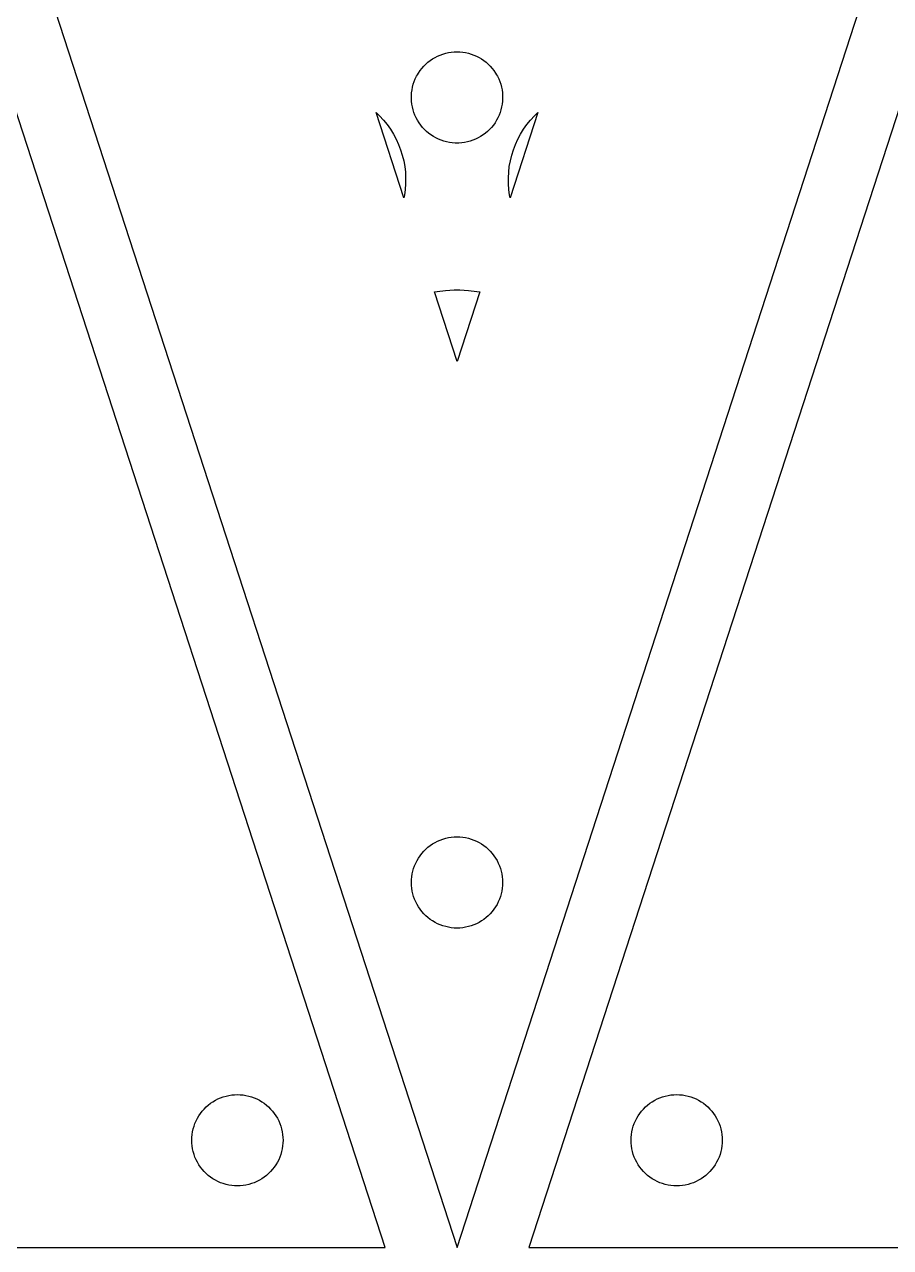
# Model space of a CAD drawing. Header units: metres. Extents: x 20 to 1108, y 20 to 485.
# Drawn here: x 154.2 to 192.2, y 20 to 73.6 of the extents above; entities that cross this region are included whole.
import ezdxf

# ---------------------------------------------------------------- set-up
doc = ezdxf.new("R2010")
doc.units = ezdxf.units.M

msp = doc.modelspace()

# ---------------------------------------------------------------- linework, layer by layer
for p, q in [((170, 20), (95, 250.826)), ((98.1544, 250.826), (173.154, 20.0001)), ((173.154, 20.0001), (248.154, 250.826)), ((251.309, 250.826), (176.309, 20)), ((172.657, 72.3419), (172.778, 72.3693)), ((172.778, 72.3693), (172.904, 72.3898)), ((172.904, 72.3898), (173.029, 72.4005)), ((173.029, 72.4005), (173.154, 72.4054)), ((173.154, 72.4054), (173.279, 72.4005)), ((173.279, 72.4005), (173.404, 72.3898)), ((173.404, 72.3898), (173.53, 72.3693)), ((173.53, 72.3693), (173.651, 72.3419)), ((171.696, 71.7745), (171.785, 71.8634)), ((171.785, 71.8634), (171.879, 71.9454)), ((171.879, 71.9454), (171.979, 72.0236)), ((171.979, 72.0236), (172.083, 72.0939)), ((172.083, 72.0939), (172.191, 72.1573)), ((172.191, 72.1573), (172.302, 72.214)), ((172.302, 72.214), (172.417, 72.2648)), ((172.417, 72.2648), (172.537, 72.3077)), ((172.537, 72.3077), (172.657, 72.3419)), ((173.651, 72.3419), (173.772, 72.3077)), ((173.772, 72.3077), (173.892, 72.2648)), ((173.892, 72.2648), (174.007, 72.214)), ((174.007, 72.214), (174.118, 72.1573)), ((174.118, 72.1573), (174.226, 72.0939)), ((174.226, 72.0939), (174.331, 72.0226)), ((174.331, 72.0226), (174.43, 71.9454)), ((174.43, 71.9454), (174.525, 71.8624)), ((174.525, 71.8624), (174.613, 71.7736)), ((171.327, 71.2189), (171.382, 71.3322)), ((171.382, 71.3322), (171.422, 71.4044)), ((171.422, 71.4044), (171.466, 71.4767)), ((171.466, 71.4767), (171.536, 71.5812)), ((171.536, 71.5812), (171.614, 71.6798)), ((171.614, 71.6798), (171.696, 71.7745)), ((174.613, 71.7736), (174.695, 71.6798)), ((174.695, 71.6798), (174.773, 71.5802)), ((174.773, 71.5802), (174.844, 71.4757)), ((174.844, 71.4757), (174.886, 71.4044)), ((174.886, 71.4044), (174.927, 71.3322)), ((174.927, 71.3322), (174.983, 71.2169)), ((171.182, 70.7394), (171.207, 70.8624)), ((171.207, 70.8624), (171.239, 70.9835)), ((171.239, 70.9835), (171.279, 71.1017)), ((171.279, 71.1017), (171.327, 71.2189)), ((174.983, 71.2169), (175.029, 71.1017)), ((175.029, 71.1017), (175.069, 70.9825)), ((175.069, 70.9825), (175.103, 70.8605)), ((175.103, 70.8605), (175.127, 70.7374)), ((171.154, 70.3624), (171.155, 70.4894)), ((171.161, 70.2384), (171.154, 70.3624)), ((171.155, 70.4894), (171.165, 70.6134)), ((171.175, 70.1134), (171.161, 70.2384)), ((171.165, 70.6134), (171.182, 70.7394)), ((175.127, 70.7374), (175.144, 70.6134)), ((175.148, 70.2384), (175.134, 70.1134)), ((175.144, 70.6134), (175.153, 70.4894)), ((175.154, 70.3624), (175.148, 70.2384)), ((175.153, 70.4894), (175.154, 70.3624)), ((169.61, 69.7404), (169.763, 69.5939)), ((170.824, 66.005), (169.61, 69.7404)), ((171.197, 69.9904), (171.175, 70.1134)), ((171.228, 69.8673), (171.197, 69.9904)), ((171.266, 69.7462), (171.228, 69.8673)), ((171.311, 69.631), (171.266, 69.7462)), ((175.043, 69.7462), (174.998, 69.631)), ((175.081, 69.8673), (175.043, 69.7462)), ((175.111, 69.9904), (175.081, 69.8673)), ((175.134, 70.1134), (175.111, 69.9904)), ((176.698, 69.7404), (175.484, 66.005)), ((176.547, 69.5948), (176.698, 69.7404)), ((169.763, 69.5939), (169.932, 69.4103)), ((169.932, 69.4103), (170.091, 69.214)), ((170.091, 69.214), (170.235, 69.0109)), ((171.362, 69.5167), (171.311, 69.631)), ((171.422, 69.4044), (171.362, 69.5167)), ((171.489, 69.297), (171.422, 69.4044)), ((171.562, 69.1954), (171.489, 69.297)), ((171.641, 69.0958), (171.562, 69.1954)), ((174.747, 69.1954), (174.668, 69.0958)), ((174.819, 69.297), (174.747, 69.1954)), ((174.887, 69.4044), (174.819, 69.297)), ((174.946, 69.5167), (174.887, 69.4044)), ((174.998, 69.631), (174.946, 69.5167)), ((176.073, 69.0109), (176.219, 69.2159)), ((176.219, 69.2159), (176.377, 69.4103)), ((176.377, 69.4103), (176.547, 69.5948)), ((170.235, 69.0109), (170.369, 68.795)), ((170.369, 68.795), (170.488, 68.5734)), ((171.725, 69.005), (171.641, 69.0958)), ((171.816, 68.9181), (171.725, 69.005)), ((171.911, 68.837), (171.816, 68.9181)), ((172.013, 68.7618), (171.911, 68.837)), ((172.119, 68.6935), (172.013, 68.7618)), ((172.227, 68.631), (172.119, 68.6935)), ((172.34, 68.5773), (172.227, 68.631)), ((174.082, 68.631), (173.969, 68.5773)), ((174.19, 68.6935), (174.082, 68.631)), ((174.296, 68.7618), (174.19, 68.6935)), ((174.398, 68.837), (174.296, 68.7618)), ((174.493, 68.9181), (174.398, 68.837)), ((174.584, 69.005), (174.493, 68.9181)), ((174.668, 69.0958), (174.584, 69.005)), ((175.821, 68.5753), (175.94, 68.795)), ((175.94, 68.795), (176.073, 69.0109)), ((170.488, 68.5734), (170.592, 68.3448)), ((170.592, 68.3448), (170.682, 68.1124)), ((170.682, 68.1124), (170.757, 67.8702)), ((172.458, 68.5294), (172.34, 68.5773)), ((172.577, 68.4894), (172.458, 68.5294)), ((172.697, 68.4572), (172.577, 68.4894)), ((172.82, 68.4327), (172.697, 68.4572)), ((172.946, 68.4152), (172.82, 68.4327)), ((173.07, 68.4054), (172.946, 68.4152)), ((173.154, 68.4054), (173.07, 68.4054)), ((173.238, 68.4064), (173.154, 68.4054)), ((173.362, 68.4152), (173.238, 68.4064)), ((173.488, 68.4327), (173.362, 68.4152)), ((173.611, 68.4572), (173.488, 68.4327)), ((173.732, 68.4894), (173.611, 68.4572)), ((173.851, 68.5294), (173.732, 68.4894)), ((173.969, 68.5773), (173.851, 68.5294)), ((175.552, 67.8722), (175.627, 68.1124)), ((175.627, 68.1124), (175.717, 68.3458)), ((175.717, 68.3458), (175.821, 68.5753)), ((170.757, 67.8702), (170.817, 67.6261)), ((170.817, 67.6261), (170.862, 67.379)), ((175.447, 67.381), (175.491, 67.6261)), ((175.491, 67.6261), (175.552, 67.8722)), ((170.862, 67.379), (170.891, 67.129)), ((170.891, 67.129), (170.903, 66.88)), ((175.404, 66.88), (175.418, 67.131)), ((175.418, 67.131), (175.447, 67.381)), ((170.901, 66.6271), (170.883, 66.3781)), ((170.903, 66.88), (170.901, 66.6271)), ((175.407, 66.6271), (175.404, 66.88)), ((175.426, 66.3781), (175.407, 66.6271)), ((170.849, 66.129), (170.824, 66.005)), ((170.883, 66.3781), (170.849, 66.129)), ((175.46, 66.129), (175.426, 66.3781)), ((175.484, 66.005), (175.46, 66.129)), ((172.162, 61.8849), (172.279, 61.9064)), ((173.154, 58.8331), (172.162, 61.8849)), ((172.279, 61.9064), (172.653, 61.9493)), ((172.653, 61.9493), (173.028, 61.9689)), ((173.028, 61.9689), (173.154, 61.9679)), ((173.154, 61.9679), (173.28, 61.9689)), ((174.147, 61.8849), (173.154, 58.8331)), ((173.28, 61.9689), (173.656, 61.9493)), ((173.656, 61.9493), (174.029, 61.9064)), ((174.029, 61.9064), (174.147, 61.8849)), ((171.785, 37.4581), (171.88, 37.5411)), ((171.88, 37.5411), (171.979, 37.6183)), ((171.979, 37.6183), (172.083, 37.6886)), ((172.083, 37.6886), (172.191, 37.7521)), ((172.191, 37.7521), (172.303, 37.8097)), ((172.303, 37.8097), (172.418, 37.8595)), ((172.418, 37.8595), (172.536, 37.9025)), ((172.536, 37.9025), (172.657, 37.9376)), ((172.657, 37.9376), (172.779, 37.964)), ((172.779, 37.964), (172.903, 37.9845)), ((172.903, 37.9845), (173.028, 37.9962)), ((173.028, 37.9962), (173.154, 38.0001)), ((173.154, 38.0001), (173.28, 37.9962)), ((173.28, 37.9962), (173.405, 37.9845)), ((173.405, 37.9845), (173.529, 37.964)), ((173.529, 37.964), (173.651, 37.9376)), ((173.651, 37.9376), (173.773, 37.9025)), ((173.773, 37.9025), (173.891, 37.8595)), ((173.891, 37.8595), (174.006, 37.8097)), ((174.006, 37.8097), (174.118, 37.7521)), ((174.118, 37.7521), (174.226, 37.6886)), ((174.226, 37.6886), (174.33, 37.6183)), ((174.33, 37.6183), (174.429, 37.5411)), ((174.429, 37.5411), (174.524, 37.4581)), ((171.401, 36.963), (171.466, 37.0714)), ((171.466, 37.0714), (171.536, 37.1749)), ((171.536, 37.1749), (171.613, 37.2755)), ((171.613, 37.2755), (171.696, 37.3693)), ((171.696, 37.3693), (171.785, 37.4581)), ((174.524, 37.4581), (174.612, 37.3693)), ((174.612, 37.3693), (174.695, 37.2755)), ((174.695, 37.2755), (174.773, 37.1749)), ((174.773, 37.1749), (174.843, 37.0714)), ((174.843, 37.0714), (174.907, 36.963)), ((171.19, 36.3751), (171.217, 36.4972)), ((171.217, 36.4972), (171.252, 36.6183)), ((171.252, 36.6183), (171.295, 36.7365)), ((171.295, 36.7365), (171.345, 36.8517)), ((171.345, 36.8517), (171.401, 36.963)), ((174.907, 36.963), (174.964, 36.8517)), ((174.964, 36.8517), (175.014, 36.7365)), ((175.014, 36.7365), (175.057, 36.6183)), ((175.057, 36.6183), (175.092, 36.4972)), ((175.092, 36.4972), (175.119, 36.3751)), ((171.154, 36.0001), (171.158, 36.1251)), ((171.158, 35.8741), (171.154, 36.0001)), ((171.158, 36.1251), (171.17, 36.2501)), ((171.17, 36.2501), (171.19, 36.3751)), ((175.119, 36.3751), (175.139, 36.2501)), ((175.139, 36.2501), (175.15, 36.1251)), ((175.15, 36.1251), (175.154, 36.0001)), ((175.154, 36.0001), (175.15, 35.8741)), ((171.17, 35.7491), (171.158, 35.8741)), ((171.19, 35.6251), (171.17, 35.7491)), ((171.217, 35.5021), (171.19, 35.6251)), ((171.252, 35.382), (171.217, 35.5021)), ((171.295, 35.2648), (171.252, 35.382)), ((175.057, 35.382), (175.014, 35.2648)), ((175.092, 35.5021), (175.057, 35.382)), ((175.119, 35.6251), (175.092, 35.5021)), ((175.139, 35.7491), (175.119, 35.6251)), ((175.15, 35.8741), (175.139, 35.7491)), ((171.345, 35.1486), (171.295, 35.2648)), ((171.401, 35.0363), (171.345, 35.1486)), ((171.466, 34.9279), (171.401, 35.0363)), ((171.536, 34.8243), (171.466, 34.9279)), ((174.843, 34.9279), (174.773, 34.8243)), ((174.907, 35.0363), (174.843, 34.9279)), ((174.964, 35.1486), (174.907, 35.0363)), ((175.014, 35.2648), (174.964, 35.1486)), ((171.613, 34.7257), (171.536, 34.8243)), ((171.696, 34.631), (171.613, 34.7257)), ((171.785, 34.5421), (171.696, 34.631)), ((171.88, 34.4591), (171.785, 34.5421)), ((171.979, 34.382), (171.88, 34.4591)), ((172.083, 34.3116), (171.979, 34.382)), ((172.191, 34.2472), (172.083, 34.3116)), ((174.226, 34.3116), (174.118, 34.2472)), ((174.33, 34.382), (174.226, 34.3116)), ((174.429, 34.4591), (174.33, 34.382)), ((174.524, 34.5421), (174.429, 34.4591)), ((174.612, 34.631), (174.524, 34.5421)), ((174.695, 34.7257), (174.612, 34.631)), ((174.773, 34.8243), (174.695, 34.7257)), ((172.303, 34.1906), (172.191, 34.2472)), ((172.418, 34.1407), (172.303, 34.1906)), ((172.536, 34.0988), (172.418, 34.1407)), ((172.657, 34.0636), (172.536, 34.0988)), ((172.779, 34.0353), (172.657, 34.0636)), ((172.903, 34.0167), (172.779, 34.0353)), ((173.028, 34.004), (172.903, 34.0167)), ((173.154, 34.0001), (173.028, 34.004)), ((173.28, 34.004), (173.154, 34.0001)), ((173.405, 34.0167), (173.28, 34.004)), ((173.529, 34.0353), (173.405, 34.0167)), ((173.651, 34.0636), (173.529, 34.0353)), ((173.773, 34.0988), (173.651, 34.0636)), ((173.891, 34.1407), (173.773, 34.0988)), ((174.006, 34.1906), (173.891, 34.1407)), ((174.118, 34.2472), (174.006, 34.1906)), ((162.253, 26.2432), (162.353, 26.3203)), ((162.353, 26.3203), (162.456, 26.3906)), ((162.456, 26.3906), (162.564, 26.4551)), ((162.564, 26.4551), (162.677, 26.5117)), ((162.677, 26.5117), (162.792, 26.5615)), ((162.792, 26.5615), (162.91, 26.6045)), ((162.91, 26.6045), (163.03, 26.6396)), ((163.03, 26.6396), (163.153, 26.667)), ((163.153, 26.667), (163.277, 26.6865)), ((163.277, 26.6865), (163.402, 26.6982)), ((163.402, 26.6982), (163.528, 26.7021)), ((163.528, 26.7021), (163.653, 26.6982)), ((163.653, 26.6982), (163.778, 26.6865)), ((163.778, 26.6865), (163.902, 26.667)), ((163.902, 26.667), (164.025, 26.6396)), ((164.025, 26.6396), (164.146, 26.6045)), ((164.146, 26.6045), (164.264, 26.5615)), ((164.264, 26.5615), (164.38, 26.5117)), ((164.38, 26.5117), (164.491, 26.4551)), ((164.491, 26.4551), (164.6, 26.3906)), ((164.6, 26.3906), (164.703, 26.3203)), ((164.703, 26.3203), (164.803, 26.2432)), ((181.506, 26.2432), (181.606, 26.3203)), ((181.606, 26.3203), (181.709, 26.3906)), ((181.709, 26.3906), (181.818, 26.4551)), ((181.818, 26.4551), (181.929, 26.5117)), ((181.929, 26.5117), (182.045, 26.5615)), ((182.045, 26.5615), (182.163, 26.6045)), ((182.163, 26.6045), (182.283, 26.6396)), ((182.283, 26.6396), (182.406, 26.667)), ((182.406, 26.667), (182.53, 26.6865)), ((182.53, 26.6865), (182.655, 26.6982)), ((182.655, 26.6982), (182.78, 26.7021)), ((182.78, 26.7021), (182.906, 26.6982)), ((182.906, 26.6982), (183.031, 26.6865)), ((183.031, 26.6865), (183.155, 26.667)), ((183.155, 26.667), (183.279, 26.6396)), ((183.279, 26.6396), (183.399, 26.6045)), ((183.399, 26.6045), (183.517, 26.5615)), ((183.517, 26.5615), (183.632, 26.5117)), ((183.632, 26.5117), (183.744, 26.4551)), ((183.744, 26.4551), (183.853, 26.3906)), ((183.853, 26.3906), (183.956, 26.3203)), ((183.956, 26.3203), (184.056, 26.2432)), ((161.775, 25.666), (161.839, 25.7744)), ((161.839, 25.7744), (161.91, 25.8779)), ((161.91, 25.8779), (161.986, 25.9775)), ((161.986, 25.9775), (162.07, 26.0713)), ((162.07, 26.0713), (162.159, 26.1602)), ((162.159, 26.1602), (162.253, 26.2432)), ((164.803, 26.2432), (164.897, 26.1602)), ((164.897, 26.1602), (164.985, 26.0713)), ((164.985, 26.0713), (165.069, 25.9775)), ((165.069, 25.9775), (165.146, 25.8779)), ((165.146, 25.8779), (165.217, 25.7744)), ((165.217, 25.7744), (165.28, 25.666)), ((181.029, 25.666), (181.092, 25.7744)), ((181.092, 25.7744), (181.163, 25.8779)), ((181.163, 25.8779), (181.239, 25.9775)), ((181.239, 25.9775), (181.323, 26.0713)), ((181.323, 26.0713), (181.411, 26.1602)), ((181.411, 26.1602), (181.506, 26.2432)), ((184.056, 26.2432), (184.15, 26.1602)), ((184.15, 26.1602), (184.238, 26.0713)), ((184.238, 26.0713), (184.322, 25.9775)), ((184.322, 25.9775), (184.399, 25.8779)), ((184.399, 25.8779), (184.47, 25.7744)), ((184.47, 25.7744), (184.533, 25.666)), ((161.563, 25.0771), (161.591, 25.1992)), ((161.591, 25.1992), (161.626, 25.3203)), ((161.626, 25.3203), (161.668, 25.4385)), ((161.668, 25.4385), (161.718, 25.5537)), ((161.718, 25.5537), (161.775, 25.666)), ((165.28, 25.666), (165.338, 25.5537)), ((165.338, 25.5537), (165.388, 25.4385)), ((165.388, 25.4385), (165.43, 25.3203)), ((165.43, 25.3203), (165.465, 25.1992)), ((165.465, 25.1992), (165.492, 25.0771)), ((180.817, 25.0771), (180.844, 25.1992)), ((180.844, 25.1992), (180.879, 25.3203)), ((180.879, 25.3203), (180.921, 25.4385)), ((180.921, 25.4385), (180.971, 25.5537)), ((180.971, 25.5537), (181.029, 25.666)), ((184.533, 25.666), (184.591, 25.5537)), ((184.591, 25.5537), (184.641, 25.4385)), ((184.641, 25.4385), (184.683, 25.3203)), ((184.683, 25.3203), (184.718, 25.1992)), ((184.718, 25.1992), (184.745, 25.0771)), ((161.528, 24.7021), (161.532, 24.8281)), ((161.532, 24.5771), (161.528, 24.7021)), ((161.532, 24.8281), (161.544, 24.9531)), ((161.544, 24.9531), (161.563, 25.0771)), ((165.492, 25.0771), (165.512, 24.9531)), ((165.512, 24.9531), (165.523, 24.8281)), ((165.523, 24.8281), (165.528, 24.7021)), ((165.528, 24.7021), (165.523, 24.5771)), ((180.78, 24.7021), (180.785, 24.8281)), ((180.785, 24.5771), (180.78, 24.7021)), ((180.785, 24.8281), (180.797, 24.9531)), ((180.797, 24.9531), (180.817, 25.0771)), ((184.745, 25.0771), (184.765, 24.9531)), ((184.765, 24.9531), (184.777, 24.8281)), ((184.777, 24.8281), (184.78, 24.7021)), ((184.78, 24.7021), (184.777, 24.5771)), ((161.544, 24.4512), (161.532, 24.5771)), ((161.563, 24.3271), (161.544, 24.4512)), ((161.591, 24.2051), (161.563, 24.3271)), ((161.626, 24.084), (161.591, 24.2051)), ((165.465, 24.2051), (165.43, 24.084)), ((165.492, 24.3271), (165.465, 24.2051)), ((165.512, 24.4512), (165.492, 24.3271)), ((165.523, 24.5771), (165.512, 24.4512)), ((180.797, 24.4512), (180.785, 24.5771)), ((180.817, 24.3271), (180.797, 24.4512)), ((180.844, 24.2051), (180.817, 24.3271)), ((180.879, 24.084), (180.844, 24.2051)), ((184.718, 24.2051), (184.683, 24.084)), ((184.745, 24.3271), (184.718, 24.2051)), ((184.765, 24.4512), (184.745, 24.3271)), ((184.777, 24.5771), (184.765, 24.4512)), ((161.668, 23.9658), (161.626, 24.084)), ((161.718, 23.8506), (161.668, 23.9658)), ((161.775, 23.7393), (161.718, 23.8506)), ((161.839, 23.6309), (161.775, 23.7393)), ((161.91, 23.5264), (161.839, 23.6309)), ((165.217, 23.6309), (165.146, 23.5264)), ((165.28, 23.7393), (165.217, 23.6309)), ((165.338, 23.8506), (165.28, 23.7393)), ((165.388, 23.9658), (165.338, 23.8506)), ((165.43, 24.084), (165.388, 23.9658)), ((180.921, 23.9658), (180.879, 24.084)), ((180.971, 23.8506), (180.921, 23.9658)), ((181.029, 23.7393), (180.971, 23.8506)), ((181.092, 23.6309), (181.029, 23.7393)), ((181.163, 23.5264), (181.092, 23.6309)), ((184.47, 23.6309), (184.399, 23.5264)), ((184.533, 23.7393), (184.47, 23.6309)), ((184.591, 23.8506), (184.533, 23.7393)), ((184.641, 23.9658), (184.591, 23.8506)), ((184.683, 24.084), (184.641, 23.9658)), ((161.986, 23.4277), (161.91, 23.5264)), ((162.07, 23.333), (161.986, 23.4277)), ((162.159, 23.2441), (162.07, 23.333)), ((162.253, 23.1611), (162.159, 23.2441)), ((162.353, 23.084), (162.253, 23.1611)), ((162.456, 23.0137), (162.353, 23.084)), ((164.703, 23.084), (164.6, 23.0137)), ((164.803, 23.1611), (164.703, 23.084)), ((164.897, 23.2441), (164.803, 23.1611)), ((164.985, 23.333), (164.897, 23.2441)), ((165.069, 23.4277), (164.985, 23.333)), ((165.146, 23.5264), (165.069, 23.4277)), ((181.239, 23.4277), (181.163, 23.5264)), ((181.323, 23.333), (181.239, 23.4277)), ((181.411, 23.2441), (181.323, 23.333)), ((181.506, 23.1611), (181.411, 23.2441)), ((181.606, 23.084), (181.506, 23.1611)), ((181.709, 23.0137), (181.606, 23.084)), ((183.956, 23.084), (183.853, 23.0137)), ((184.056, 23.1611), (183.956, 23.084)), ((184.15, 23.2441), (184.056, 23.1611)), ((184.238, 23.333), (184.15, 23.2441)), ((184.322, 23.4277), (184.238, 23.333)), ((184.399, 23.5264), (184.322, 23.4277)), ((162.564, 22.9492), (162.456, 23.0137)), ((162.677, 22.8926), (162.564, 22.9492)), ((162.792, 22.8428), (162.677, 22.8926)), ((162.91, 22.7998), (162.792, 22.8428)), ((163.03, 22.7646), (162.91, 22.7998)), ((163.153, 22.7373), (163.03, 22.7646)), ((163.277, 22.7178), (163.153, 22.7373)), ((163.402, 22.7061), (163.277, 22.7178)), ((163.528, 22.7021), (163.402, 22.7061)), ((163.653, 22.7061), (163.528, 22.7021)), ((163.778, 22.7178), (163.653, 22.7061)), ((163.902, 22.7373), (163.778, 22.7178)), ((164.025, 22.7646), (163.902, 22.7373)), ((164.146, 22.7998), (164.025, 22.7646)), ((164.264, 22.8428), (164.146, 22.7998)), ((164.38, 22.8926), (164.264, 22.8428)), ((164.491, 22.9492), (164.38, 22.8926)), ((164.6, 23.0137), (164.491, 22.9492)), ((181.818, 22.9492), (181.709, 23.0137)), ((181.929, 22.8926), (181.818, 22.9492)), ((182.045, 22.8428), (181.929, 22.8926)), ((182.163, 22.7998), (182.045, 22.8428)), ((182.283, 22.7646), (182.163, 22.7998)), ((182.406, 22.7373), (182.283, 22.7646)), ((182.53, 22.7178), (182.406, 22.7373)), ((182.655, 22.7061), (182.53, 22.7178)), ((182.78, 22.7021), (182.655, 22.7061)), ((182.906, 22.7061), (182.78, 22.7021)), ((183.031, 22.7178), (182.906, 22.7061)), ((183.155, 22.7373), (183.031, 22.7178)), ((183.279, 22.7646), (183.155, 22.7373)), ((183.399, 22.7998), (183.279, 22.7646)), ((183.517, 22.8428), (183.399, 22.7998)), ((183.632, 22.8926), (183.517, 22.8428)), ((183.744, 22.9492), (183.632, 22.8926)), ((183.853, 23.0137), (183.744, 22.9492)), ((20, 20), (170, 20)), ((176.309, 20), (326.309, 20))]:
    msp.add_line(p, q)

doc.saveas('drawing.dxf')
